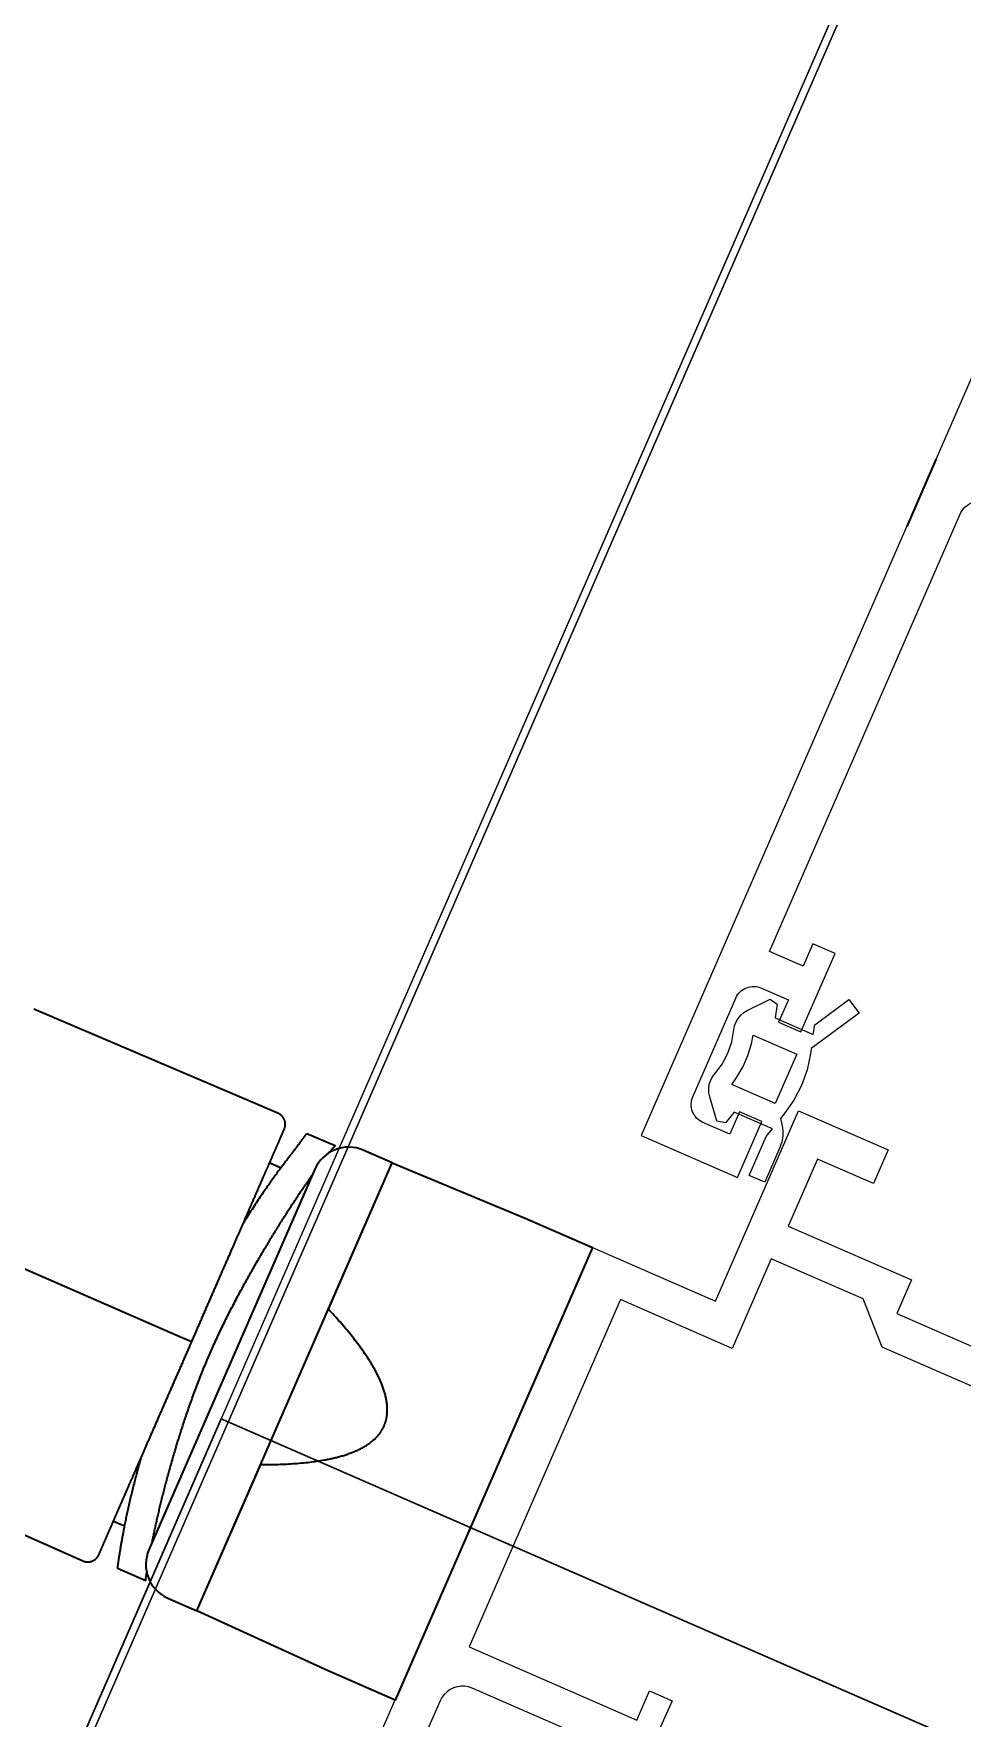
# Model space of a CAD drawing. Header units: millimetres. Extents: x -50172 to 90294, y -80883 to 956680.
# Drawn here: x 2610.7 to 2648.7, y -21533.4 to -21464.5 of the extents above; entities that cross this region are included whole.
import ezdxf

# ---------------------------------------------------------------- set-up
doc = ezdxf.new("R2010")
doc.units = ezdxf.units.MM
doc.header["$MEASUREMENT"] = 0
doc.linetypes.add('Dot & Dashed', pattern=[670.277762, 352.777767, -176.388884, 0, -141.111112])
for name, color, linetype, lineweight in [('0_Pen_No__2', 8, 'Continuous', 15), ('0_Pen_No__7', 7, 'Continuous', 35), ('0_Pen_No__9', 7, 'Continuous', 13), ('New_A-20-M_Roof_Pen_No__93', 8, 'Continuous', 13), ('New_A-25-M_Curtain_Wall_Pen_No__90', 8, 'Continuous', 20), ('New_A-25-M_Wall_Ext_Pen_No__87', 8, 'Continuous', 20), ('New_ArchiCAD Windows_Pen_No__3', 7, 'Continuous', 18)]:
    doc.layers.add(name, color=color, linetype=linetype, lineweight=lineweight)
for name, color, linetype, lineweight, true_color in [('0_Pen_No__40', 7, 'Continuous', 35, 0x2a2a2a), ('New_A-25-M_Curtain_Wall_Pen_No__69', 7, 'Continuous', 20, 0x606060), ('New_ArchiCAD Windows_Pen_No__23', 7, 'Continuous', 30, 0x2a2a2a)]:
    doc.layers.add(name, color=color, linetype=linetype, lineweight=lineweight, true_color=true_color)
for name, color, linetype in [('New_A-20-M_Roof', 7, 'Continuous'), ('New_A-25-M_Curtain_Wall', 7, 'Continuous'), ('New_A-25-M_Wall_Ext', 7, 'Continuous'), ('New_ArchiCAD Windows', 7, 'Continuous')]:
    doc.layers.add(name, color=color, linetype=linetype)

# ---------------------------------------------------------------- blocks, each defined once
blk = doc.blocks.new('Wall_2_1', base_point=(10092.596, -4631.295))
at = {"layer": 'New_A-25-M_Wall_Ext_Pen_No__87', "linetype": 'Continuous', "flags": 128}
blk.add_lwpolyline([(10000.932, -4591.325), (2142.474, -22613.267)], dxfattribs=at)
blk = doc.blocks.new('Wall_4_1', base_point=(9982.587, -4632.604))
at = {"layer": 'New_A-25-M_Wall_Ext_Pen_No__87', "linetype": 'Continuous', "flags": 128}
blk.add_lwpolyline([(2142.182, -22613.139), (4865.774, -16367.078)], dxfattribs=at)
blk = doc.blocks.new('Triple Window 19_2')
at = {"layer": 'New_ArchiCAD Windows_Pen_No__23', "linetype": 'Continuous'}
for p, q in [((662.5, -190), (662.5, 0)), ((662.5, 0), (725, 0))]:
    blk.add_line(p, q, dxfattribs=at)
at = {"layer": 'New_ArchiCAD Windows_Pen_No__3', "linetype": 'Continuous'}
blk.add_line((-182, 0), (662.5, 0), dxfattribs=at)
blk = doc.blocks.new('Wall_239_1', base_point=(10165.916, -4712.544))
at = {"layer": 'New_ArchiCAD Windows', "color": 251, "linetype": 'Continuous', "lineweight": 20, "true_color": 0x606060, "xscale": -1, "zscale": 1000, "rotation": 66.44041158399281}
blk.add_blockref('Triple Window 19_2', (2883.149, -20913.866), dxfattribs=at)
blk = doc.blocks.new('Morph_2_1')
at = {"layer": 'New_A-20-M_Roof_Pen_No__93', "linetype": 'Continuous', "flags": 128}
blk.add_lwpolyline([(2064.531, -22792.012), (10012.822, -4564.059)], dxfattribs=at)
blk = doc.blocks.new('Beam_8_1', base_point=(10000.932, -4591.325))
at = {"layer": 'New_A-25-M_Curtain_Wall_Pen_No__69', "linetype": 'Dot & Dashed'}
blk.add_line((10000.932, -4591.325), (2142.472, -22613.266), dxfattribs=at)
at = {"layer": 'New_A-25-M_Curtain_Wall_Pen_No__90', "linetype": 'Continuous'}
blk.add_line((10000.932, -4591.325), (2142.472, -22613.266), dxfattribs=at)

msp = doc.modelspace()

# ---------------------------------------------------------------- linework, layer by layer
at = {"layer": '0_Pen_No__2', "linetype": 'Continuous', "flags": 128}
msp.add_lwpolyline([(2699.497, -21362.888), (2635.545, -21509.551), (2639.486, -21511.27), (2640.486, -21508.979), (2639.569, -21508.579), (2639.169, -21509.496), (2638.069, -21509.016, -0.414214), (2637.656, -21507.963), (2639.414, -21503.93, -0.414214), (2640.468, -21503.516), (2641.568, -21503.996), (2641.168, -21504.912), (2642.084, -21505.312), (2643.483, -21502.104), (2642.567, -21501.704), (2642.167, -21502.621), (2640.792, -21502.021), (2648.586, -21484.147, -0.414214), (2649.903, -21483.63)], format="xyb", dxfattribs=at)
for points in [[(2624.353, -21535.218), (2633.546, -21514.135), (2638.588, -21516.333), (2641.985, -21508.542), (2645.652, -21510.14), (2645.052, -21511.515), (2642.761, -21510.516)], [(2642.761, -21510.516), (2641.562, -21513.266), (2646.603, -21515.464), (2646.004, -21516.839)], [(2653.033, -21534.993), (2655.696, -21528.887), (2655.745, -21528.746), (2655.773, -21528.6), (2655.779, -21528.451), (2655.791, -21528.146), (2655.848, -21527.846), (2655.948, -21527.558), (2658.287, -21522.195), (2654.712, -21520.637), (2652.737, -21521.412), (2645.404, -21518.214), (2644.629, -21516.24), (2640.87, -21514.601), (2639.272, -21518.268), (2634.688, -21516.269), (2628.493, -21530.477), (2635.368, -21533.475), (2635.887, -21532.283), (2636.804, -21532.683), (2636.284, -21533.875)], [(2646.004, -21516.839), (2653.337, -21520.037)], [(2640.726, -21537.448), (2628.627, -21532.172), (2628.478, -21532.121), (2628.324, -21532.093), (2628.167, -21532.09), (2628.012, -21532.112), (2627.862, -21532.158), (2627.72, -21532.226), (2627.592, -21532.316), (2627.479, -21532.425), (2627.384, -21532.55), (2627.31, -21532.689), (2626.511, -21534.522)]]:
    msp.add_lwpolyline(points, dxfattribs=at)
at = {"layer": '0_Pen_No__40', "linetype": 'Continuous'}
msp.add_line((2647.61, -21481.882), (2646.411, -21484.631), dxfattribs=at)
at = {"layer": '0_Pen_No__7', "linetype": 'Continuous', "flags": 128}
for points in [[(2610.2, -21525.853), (2612.676, -21526.96), (2612.693, -21526.967), (2612.711, -21526.974), (2612.729, -21526.98), (2612.747, -21526.986), (2612.766, -21526.99), (2612.785, -21526.994), (2612.803, -21526.998), (2612.822, -21527), (2612.841, -21527.002), (2612.86, -21527.003), (2612.879, -21527.003), (2612.898, -21527.003), (2612.917, -21527.002), (2612.936, -21527), (2612.955, -21526.998), (2612.974, -21526.995), (2612.992, -21526.991), (2613.011, -21526.986), (2613.029, -21526.981), (2613.047, -21526.975), (2613.065, -21526.968), (2613.083, -21526.961), (2613.1, -21526.952), (2613.117, -21526.944), (2613.133, -21526.934), (2613.15, -21526.924), (2613.165, -21526.914), (2613.181, -21526.903), (2613.196, -21526.891), (2613.21, -21526.879), (2613.224, -21526.866), (2613.238, -21526.852), (2613.251, -21526.839), (2613.263, -21526.824), (2613.275, -21526.809), (2613.287, -21526.794), (2613.297, -21526.778), (2613.308, -21526.762), (2613.317, -21526.746), (2613.326, -21526.729), (2613.334, -21526.712), (2613.341, -21526.696), (2613.346, -21526.686), (2613.35, -21526.677), (2613.354, -21526.667), (2613.359, -21526.656), (2613.363, -21526.646), (2613.368, -21526.635), (2613.372, -21526.626), (2613.377, -21526.615), (2613.381, -21526.604), (2613.385, -21526.595), (2613.39, -21526.585), (2613.394, -21526.575), (2613.399, -21526.564), (2613.404, -21526.553), (2613.409, -21526.542), (2613.414, -21526.53), (2613.418, -21526.521), (2613.422, -21526.511), (2613.426, -21526.502), (2613.43, -21526.492), (2613.435, -21526.482), (2613.439, -21526.471), (2613.444, -21526.461), (2613.449, -21526.45), (2613.453, -21526.439), (2613.458, -21526.428), (2613.463, -21526.416), (2613.469, -21526.404), (2613.474, -21526.392), (2613.479, -21526.38), (2613.485, -21526.368), (2613.49, -21526.355), (2613.496, -21526.342), (2613.502, -21526.329), (2613.507, -21526.315), (2613.513, -21526.302), (2613.517, -21526.292), (2613.521, -21526.283), (2613.526, -21526.274), (2613.53, -21526.264), (2613.534, -21526.254), (2613.538, -21526.245), (2613.543, -21526.235), (2613.547, -21526.225), (2613.551, -21526.215), (2613.556, -21526.204), (2613.56, -21526.194), (2613.565, -21526.184), (2613.569, -21526.173), (2613.574, -21526.163), (2613.579, -21526.152), (2613.583, -21526.141), (2613.588, -21526.13), (2613.593, -21526.119), (2613.598, -21526.108), (2613.603, -21526.097), (2613.608, -21526.086), (2613.613, -21526.074), (2613.618, -21526.063), (2613.623, -21526.051), (2613.628, -21526.039), (2613.633, -21526.027), (2613.638, -21526.015), (2613.643, -21526.003), (2613.649, -21525.991), (2613.654, -21525.979), (2613.66, -21525.966), (2613.666, -21525.952), (2613.672, -21525.938), (2613.678, -21525.923), (2613.685, -21525.908), (2613.692, -21525.893), (2613.699, -21525.876), (2613.706, -21525.859), (2613.714, -21525.842), (2613.722, -21525.824), (2613.726, -21525.815), (2613.73, -21525.805), (2613.734, -21525.796), (2613.738, -21525.786), (2613.742, -21525.776), (2613.747, -21525.767), (2613.751, -21525.756), (2613.755, -21525.746), (2613.76, -21525.736), (2613.765, -21525.725), (2613.769, -21525.715), (2613.774, -21525.704), (2613.779, -21525.693), (2613.784, -21525.682), (2613.788, -21525.671), (2613.793, -21525.659), (2613.798, -21525.648), (2613.803, -21525.636), (2613.809, -21525.624), (2613.814, -21525.612), (2613.819, -21525.6), (2613.824, -21525.588), (2613.83, -21525.576), (2613.835, -21525.563), (2613.841, -21525.55), (2613.846, -21525.538), (2613.852, -21525.525), (2613.858, -21525.511), (2613.864, -21525.498), (2613.87, -21525.485), (2613.876, -21525.471), (2613.882, -21525.457), (2613.888, -21525.443), (2613.894, -21525.429), (2613.9, -21525.415), (2613.906, -21525.401), (2613.913, -21525.386), (2613.919, -21525.371), (2613.925, -21525.356), (2613.932, -21525.341), (2613.939, -21525.326), (2613.945, -21525.311), (2613.952, -21525.295), (2613.959, -21525.28), (2613.966, -21525.264), (2613.973, -21525.248), (2613.98, -21525.232), (2613.987, -21525.216), (2613.994, -21525.199), (2614.001, -21525.183), (2614.008, -21525.166), (2614.016, -21525.149), (2614.023, -21525.132), (2614.031, -21525.115), (2614.038, -21525.098), (2614.046, -21525.081), (2614.053, -21525.063), (2614.061, -21525.046), (2614.069, -21525.028), (2614.077, -21525.01), (2614.084, -21524.992), (2614.092, -21524.974), (2614.1, -21524.955), (2614.109, -21524.937), (2614.117, -21524.918), (2614.125, -21524.899), (2614.133, -21524.88), (2614.141, -21524.861), (2614.15, -21524.842), (2614.158, -21524.823), (2614.167, -21524.803), (2614.175, -21524.784), (2614.184, -21524.764), (2614.193, -21524.744), (2614.201, -21524.724), (2614.21, -21524.704), (2614.219, -21524.683), (2614.228, -21524.663), (2614.237, -21524.642), (2614.246, -21524.621), (2614.255, -21524.6), (2614.264, -21524.579), (2614.274, -21524.558), (2614.283, -21524.537), (2614.292, -21524.515), (2614.302, -21524.493), (2614.311, -21524.472), (2614.321, -21524.45), (2614.331, -21524.427), (2614.34, -21524.405), (2614.35, -21524.383), (2614.36, -21524.36), (2614.37, -21524.338), (2614.38, -21524.315), (2614.39, -21524.292), (2614.4, -21524.268), (2614.41, -21524.245), (2614.42, -21524.222), (2614.431, -21524.198), (2614.441, -21524.174), (2614.451, -21524.15), (2614.462, -21524.126), (2614.472, -21524.102), (2614.483, -21524.078), (2614.494, -21524.053), (2614.505, -21524.028), (2614.515, -21524.004), (2614.526, -21523.979), (2614.537, -21523.953), (2614.548, -21523.928), (2614.559, -21523.903), (2614.571, -21523.877), (2614.582, -21523.851), (2614.593, -21523.825), (2614.605, -21523.799), (2614.616, -21523.773), (2614.628, -21523.746), (2614.639, -21523.72), (2614.651, -21523.693), (2614.663, -21523.666), (2614.674, -21523.639), (2614.686, -21523.612), (2614.698, -21523.585), (2614.71, -21523.557), (2614.722, -21523.53), (2614.734, -21523.502), (2614.746, -21523.475), (2614.758, -21523.447), (2614.77, -21523.419), (2614.783, -21523.391), (2614.795, -21523.362), (2614.807, -21523.334), (2614.82, -21523.306), (2614.832, -21523.277), (2614.845, -21523.248), (2614.857, -21523.219), (2614.87, -21523.19), (2614.883, -21523.161), (2614.895, -21523.132), (2614.908, -21523.103), (2614.921, -21523.073), (2614.934, -21523.044), (2614.947, -21523.014), (2614.96, -21522.984), (2614.973, -21522.954), (2614.986, -21522.924), (2614.999, -21522.894), (2615.013, -21522.863), (2615.026, -21522.833), (2615.039, -21522.802), (2615.053, -21522.771), (2615.066, -21522.741), (2615.08, -21522.71), (2615.093, -21522.678), (2615.107, -21522.647), (2615.121, -21522.616), (2615.134, -21522.584), (2615.148, -21522.552), (2615.162, -21522.521), (2615.176, -21522.489), (2615.19, -21522.457), (2615.204, -21522.425), (2615.218, -21522.392), (2615.232, -21522.36), (2615.246, -21522.327), (2615.261, -21522.295), (2615.275, -21522.262), (2615.289, -21522.229), (2615.304, -21522.196), (2615.318, -21522.162), (2615.333, -21522.129), (2615.347, -21522.095), (2615.362, -21522.062), (2615.377, -21522.028), (2615.392, -21521.994), (2615.406, -21521.96), (2615.421, -21521.926), (2615.436, -21521.892), (2615.451, -21521.857), (2615.466, -21521.822), (2615.482, -21521.788), (2615.497, -21521.753), (2615.512, -21521.718), (2615.527, -21521.683), (2615.543, -21521.647), (2615.558, -21521.612), (2615.574, -21521.576), (2615.589, -21521.54), (2615.605, -21521.505), (2615.621, -21521.469), (2615.637, -21521.432), (2615.652, -21521.396), (2615.668, -21521.36), (2615.684, -21521.323), (2615.7, -21521.287), (2615.716, -21521.25), (2615.732, -21521.214), (2615.748, -21521.177), (2615.764, -21521.14), (2615.78, -21521.103), (2615.796, -21521.066), (2615.812, -21521.029), (2615.828, -21520.992), (2615.845, -21520.955), (2615.861, -21520.918), (2615.877, -21520.881), (2615.893, -21520.843), (2615.91, -21520.806), (2615.926, -21520.768), (2615.943, -21520.731), (2615.959, -21520.693), (2615.975, -21520.655), (2615.992, -21520.617), (2616.008, -21520.579), (2616.025, -21520.541), (2616.042, -21520.503), (2616.058, -21520.465), (2616.075, -21520.427), (2616.092, -21520.389), (2616.108, -21520.35), (2616.125, -21520.312), (2616.142, -21520.273), (2616.159, -21520.235), (2616.176, -21520.196), (2616.193, -21520.157), (2616.209, -21520.118), (2616.226, -21520.08), (2616.243, -21520.041), (2616.26, -21520.002), (2616.278, -21519.962), (2616.295, -21519.923), (2616.312, -21519.884), (2616.329, -21519.845), (2616.346, -21519.805), (2616.363, -21519.766), (2616.381, -21519.726), (2616.398, -21519.686), (2616.415, -21519.647), (2616.433, -21519.607), (2616.45, -21519.567), (2616.468, -21519.527), (2616.485, -21519.487), (2616.502, -21519.447), (2616.52, -21519.406), (2616.538, -21519.366), (2616.555, -21519.326), (2616.573, -21519.285), (2616.591, -21519.245), (2616.608, -21519.204), (2616.626, -21519.163), (2616.644, -21519.122), (2616.662, -21519.082), (2616.679, -21519.041), (2616.697, -21519), (2616.715, -21518.958), (2616.733, -21518.917), (2616.751, -21518.876), (2616.769, -21518.835), (2616.787, -21518.793), (2616.805, -21518.752), (2616.824, -21518.71), (2616.842, -21518.668), (2616.86, -21518.627), (2616.878, -21518.585), (2616.896, -21518.543), (2616.915, -21518.502), (2616.933, -21518.46), (2616.951, -21518.418), (2616.969, -21518.376), (2616.987, -21518.334), (2617.006, -21518.293), (2617.024, -21518.251), (2617.042, -21518.209), (2617.06, -21518.167), (2617.079, -21518.125), (2617.097, -21518.083), (2617.115, -21518.041), (2617.133, -21518), (2617.152, -21517.958), (2617.17, -21517.916), (2617.188, -21517.874), (2617.206, -21517.832), (2617.225, -21517.79), (2617.243, -21517.748), (2617.261, -21517.707), (2617.279, -21517.665), (2617.298, -21517.623), (2617.316, -21517.581), (2617.334, -21517.539), (2617.352, -21517.498), (2617.371, -21517.456), (2617.389, -21517.414), (2617.407, -21517.372), (2617.425, -21517.331), (2617.443, -21517.289), (2617.461, -21517.247), (2617.479, -21517.206), (2617.498, -21517.165), (2617.516, -21517.123), (2617.534, -21517.082), (2617.552, -21517.041), (2617.569, -21517), (2617.587, -21516.959), (2617.605, -21516.918), (2617.623, -21516.877), (2617.641, -21516.836), (2617.659, -21516.795), (2617.676, -21516.755), (2617.694, -21516.714), (2617.712, -21516.674), (2617.729, -21516.633), (2617.747, -21516.593), (2617.764, -21516.553), (2617.782, -21516.512), (2617.799, -21516.472), (2617.817, -21516.432), (2617.834, -21516.392), (2617.852, -21516.353), (2617.869, -21516.313), (2617.886, -21516.273), (2617.903, -21516.234), (2617.921, -21516.194), (2617.938, -21516.155), (2617.955, -21516.115), (2617.972, -21516.076), (2617.989, -21516.037), (2618.006, -21515.998), (2618.023, -21515.959), (2618.04, -21515.92), (2618.057, -21515.881), (2618.074, -21515.842), (2618.091, -21515.803), (2618.108, -21515.764), (2618.125, -21515.726), (2618.142, -21515.687), (2618.158, -21515.649), (2618.175, -21515.61), (2618.192, -21515.572), (2618.209, -21515.534), (2618.225, -21515.496), (2618.242, -21515.458), (2618.258, -21515.42), (2618.275, -21515.382), (2618.291, -21515.344), (2618.308, -21515.306), (2618.324, -21515.268), (2618.341, -21515.231), (2618.357, -21515.193), (2618.373, -21515.156), (2618.39, -21515.118), (2618.406, -21515.081), (2618.422, -21515.044), (2618.438, -21515.007), (2618.455, -21514.97), (2618.471, -21514.933), (2618.487, -21514.896), (2618.503, -21514.859), (2618.519, -21514.822), (2618.535, -21514.785), (2618.551, -21514.749), (2618.567, -21514.712), (2618.583, -21514.676), (2618.599, -21514.639), (2618.614, -21514.603), (2618.63, -21514.567), (2618.646, -21514.531), (2618.662, -21514.495), (2618.677, -21514.459), (2618.693, -21514.423), (2618.709, -21514.387), (2618.724, -21514.352), (2618.739, -21514.317), (2618.755, -21514.281), (2618.77, -21514.246), (2618.785, -21514.211), (2618.8, -21514.177), (2618.815, -21514.142), (2618.831, -21514.108), (2618.845, -21514.073), (2618.86, -21514.039), (2618.875, -21514.005), (2618.89, -21513.971), (2618.905, -21513.937), (2618.919, -21513.904), (2618.934, -21513.87), (2618.949, -21513.837), (2618.963, -21513.804), (2618.978, -21513.77), (2618.992, -21513.738), (2619.006, -21513.705), (2619.02, -21513.672), (2619.035, -21513.639), (2619.049, -21513.607), (2619.063, -21513.575), (2619.077, -21513.542), (2619.091, -21513.51), (2619.105, -21513.478), (2619.119, -21513.447), (2619.133, -21513.415), (2619.146, -21513.383), (2619.16, -21513.352), (2619.174, -21513.321), (2619.187, -21513.29), (2619.201, -21513.259), (2619.214, -21513.228), (2619.228, -21513.197), (2619.241, -21513.166), (2619.254, -21513.136), (2619.268, -21513.105), (2619.281, -21513.075), (2619.294, -21513.045), (2619.307, -21513.015), (2619.32, -21512.985), (2619.333, -21512.956), (2619.346, -21512.926), (2619.359, -21512.896), (2619.371, -21512.867), (2619.384, -21512.838), (2619.397, -21512.809), (2619.41, -21512.78), (2619.422, -21512.751), (2619.435, -21512.722), (2619.447, -21512.694), (2619.46, -21512.665), (2619.472, -21512.637), (2619.484, -21512.608), (2619.496, -21512.58), (2619.509, -21512.552), (2619.521, -21512.525), (2619.533, -21512.497), (2619.545, -21512.469), (2619.557, -21512.442), (2619.569, -21512.414), (2619.581, -21512.387), (2619.593, -21512.36), (2619.604, -21512.333), (2619.616, -21512.306), (2619.628, -21512.28), (2619.639, -21512.253), (2619.651, -21512.227), (2619.662, -21512.2), (2619.674, -21512.174), (2619.685, -21512.148), (2619.696, -21512.122), (2619.707, -21512.097), (2619.719, -21512.071), (2619.73, -21512.046), (2619.741, -21512.021), (2619.751, -21511.996), (2619.762, -21511.971), (2619.773, -21511.946), (2619.784, -21511.922), (2619.794, -21511.897), (2619.805, -21511.873), (2619.815, -21511.849), (2619.826, -21511.825), (2619.836, -21511.801), (2619.847, -21511.777), (2619.857, -21511.754), (2619.867, -21511.731), (2619.877, -21511.708), (2619.887, -21511.685), (2619.897, -21511.662), (2619.907, -21511.639), (2619.917, -21511.616), (2619.927, -21511.594), (2619.936, -21511.572), (2619.946, -21511.55), (2619.956, -21511.528), (2619.965, -21511.506), (2619.975, -21511.484), (2619.984, -21511.463), (2619.993, -21511.441), (2620.002, -21511.42), (2620.012, -21511.399), (2620.021, -21511.378), (2620.03, -21511.357), (2620.039, -21511.337), (2620.048, -21511.316), (2620.057, -21511.296), (2620.066, -21511.275), (2620.074, -21511.255), (2620.083, -21511.235), (2620.092, -21511.216), (2620.1, -21511.196), (2620.109, -21511.176), (2620.117, -21511.157), (2620.125, -21511.138), (2620.134, -21511.119), (2620.142, -21511.1), (2620.15, -21511.081), (2620.158, -21511.062), (2620.166, -21511.044), (2620.174, -21511.026), (2620.182, -21511.007), (2620.19, -21510.989), (2620.198, -21510.971), (2620.206, -21510.954), (2620.214, -21510.936), (2620.221, -21510.918), (2620.229, -21510.901), (2620.236, -21510.884), (2620.244, -21510.867), (2620.251, -21510.85), (2620.258, -21510.833), (2620.266, -21510.816), (2620.273, -21510.8), (2620.28, -21510.783), (2620.287, -21510.767), (2620.294, -21510.751), (2620.301, -21510.735), (2620.308, -21510.719), (2620.315, -21510.704), (2620.322, -21510.688), (2620.328, -21510.673), (2620.335, -21510.658), (2620.341, -21510.643), (2620.348, -21510.628), (2620.354, -21510.613), (2620.361, -21510.599), (2620.367, -21510.584), (2620.373, -21510.57), (2620.379, -21510.556), (2620.385, -21510.542), (2620.391, -21510.528), (2620.397, -21510.515), (2620.403, -21510.501), (2620.409, -21510.488), (2620.415, -21510.475), (2620.42, -21510.462), (2620.426, -21510.449), (2620.432, -21510.436), (2620.437, -21510.423), (2620.442, -21510.411), (2620.448, -21510.399), (2620.453, -21510.387), (2620.458, -21510.375), (2620.463, -21510.363), (2620.468, -21510.351), (2620.474, -21510.34), (2620.478, -21510.328), (2620.483, -21510.317), (2620.488, -21510.306), (2620.493, -21510.295), (2620.498, -21510.284), (2620.502, -21510.274), (2620.507, -21510.263), (2620.511, -21510.253), (2620.516, -21510.243), (2620.52, -21510.233), (2620.525, -21510.223), (2620.529, -21510.213), (2620.533, -21510.203), (2620.537, -21510.194), (2620.541, -21510.184), (2620.549, -21510.166), (2620.557, -21510.148), (2620.564, -21510.131), (2620.572, -21510.115), (2620.579, -21510.099), (2620.585, -21510.083), (2620.592, -21510.068), (2620.598, -21510.054), (2620.604, -21510.04), (2620.61, -21510.027), (2620.615, -21510.014), (2620.621, -21510.002), (2620.626, -21509.99), (2620.631, -21509.978), (2620.637, -21509.966), (2620.642, -21509.954), (2620.647, -21509.942), (2620.652, -21509.931), (2620.657, -21509.919), (2620.662, -21509.908), (2620.667, -21509.897), (2620.672, -21509.885), (2620.676, -21509.874), (2620.681, -21509.863), (2620.686, -21509.853), (2620.691, -21509.842), (2620.695, -21509.831), (2620.7, -21509.821), (2620.704, -21509.81), (2620.709, -21509.8), (2620.713, -21509.79), (2620.718, -21509.779), (2620.722, -21509.769), (2620.727, -21509.759), (2620.731, -21509.75), (2620.735, -21509.74), (2620.739, -21509.73), (2620.743, -21509.721), (2620.747, -21509.711), (2620.752, -21509.702), (2620.758, -21509.688), (2620.763, -21509.675), (2620.769, -21509.662), (2620.775, -21509.649), (2620.78, -21509.636), (2620.786, -21509.623), (2620.791, -21509.611), (2620.797, -21509.599), (2620.802, -21509.587), (2620.807, -21509.575), (2620.812, -21509.564), (2620.817, -21509.553), (2620.821, -21509.542), (2620.826, -21509.531), (2620.831, -21509.521), (2620.835, -21509.511), (2620.839, -21509.501), (2620.844, -21509.491), (2620.848, -21509.481), (2620.852, -21509.472), (2620.857, -21509.46), (2620.862, -21509.449), (2620.867, -21509.438), (2620.872, -21509.427), (2620.876, -21509.417), (2620.88, -21509.407), (2620.884, -21509.397), (2620.889, -21509.386), (2620.894, -21509.376), (2620.898, -21509.366), (2620.903, -21509.355), (2620.907, -21509.345), (2620.912, -21509.334), (2620.916, -21509.325), (2620.92, -21509.315), (2620.925, -21509.305), (2620.929, -21509.296), (2620.933, -21509.286), (2620.937, -21509.275), (2620.941, -21509.265), (2620.945, -21509.254), (2620.948, -21509.244), (2620.951, -21509.233), (2620.954, -21509.222), (2620.957, -21509.212), (2620.959, -21509.201), (2620.961, -21509.19), (2620.963, -21509.179), (2620.965, -21509.168), (2620.967, -21509.157), (2620.968, -21509.146), (2620.969, -21509.135), (2620.97, -21509.124), (2620.97, -21509.112), (2620.97, -21509.101), (2620.97, -21509.09), (2620.97, -21509.079), (2620.97, -21509.068), (2620.969, -21509.057), (2620.968, -21509.046), (2620.967, -21509.035), (2620.965, -21509.024), (2620.963, -21509.013), (2620.961, -21509.002), (2620.959, -21508.991), (2620.957, -21508.98), (2620.954, -21508.969), (2620.951, -21508.959), (2620.948, -21508.948), (2620.945, -21508.937), (2620.941, -21508.927), (2620.937, -21508.916), (2620.933, -21508.906), (2620.929, -21508.896), (2620.924, -21508.886), (2620.919, -21508.876), (2620.914, -21508.866), (2620.909, -21508.856), (2620.903, -21508.846), (2620.898, -21508.836), (2620.892, -21508.827), (2620.886, -21508.818), (2620.879, -21508.808), (2620.873, -21508.799), (2620.866, -21508.791), (2620.859, -21508.782), (2620.852, -21508.773), (2620.845, -21508.765), (2620.838, -21508.757), (2620.83, -21508.749), (2620.822, -21508.741), (2620.814, -21508.733), (2620.806, -21508.725), (2620.798, -21508.718), (2620.789, -21508.711), (2620.781, -21508.704), (2620.772, -21508.697), (2620.763, -21508.69), (2620.754, -21508.684), (2620.744, -21508.678), (2620.735, -21508.672), (2620.725, -21508.666), (2620.716, -21508.66), (2620.706, -21508.655), (2620.696, -21508.65), (2620.686, -21508.645), (2620.676, -21508.64), (2620.666, -21508.636), (2618.17, -21507.575), (2615.67, -21506.511), (2613.169, -21505.446), (2610.668, -21504.38)], [(2621.839, -21509.478), (2621.832, -21509.488), (2621.825, -21509.497), (2621.817, -21509.508), (2621.806, -21509.521), (2621.794, -21509.536), (2621.787, -21509.544), (2621.78, -21509.553), (2621.773, -21509.562), (2621.766, -21509.572), (2621.758, -21509.582), (2621.75, -21509.592), (2621.741, -21509.604), (2621.732, -21509.615), (2621.723, -21509.627), (2621.714, -21509.64), (2621.704, -21509.653), (2621.694, -21509.666), (2621.683, -21509.68), (2621.672, -21509.694), (2621.661, -21509.709), (2621.65, -21509.724), (2621.638, -21509.74), (2621.626, -21509.756), (2621.614, -21509.772), (2621.602, -21509.789), (2621.589, -21509.807), (2621.576, -21509.824), (2621.562, -21509.842), (2621.549, -21509.861), (2621.535, -21509.88), (2621.52, -21509.899), (2621.506, -21509.919), (2621.491, -21509.939), (2621.476, -21509.959), (2621.46, -21509.98), (2621.444, -21510.001), (2621.428, -21510.023), (2621.412, -21510.044), (2621.396, -21510.067), (2621.379, -21510.089), (2621.362, -21510.112), (2621.344, -21510.135), (2621.327, -21510.159), (2621.309, -21510.183), (2621.29, -21510.207), (2621.272, -21510.232), (2621.253, -21510.257), (2621.234, -21510.282), (2621.215, -21510.308), (2621.195, -21510.334), (2621.175, -21510.36), (2621.155, -21510.387), (2621.135, -21510.414), (2621.114, -21510.442), (2621.093, -21510.47), (2621.071, -21510.498), (2621.049, -21510.528), (2621.027, -21510.558), (2621.003, -21510.589), (2620.98, -21510.62), (2620.956, -21510.652), (2620.931, -21510.685), (2620.906, -21510.718), (2620.88, -21510.753), (2620.854, -21510.788), (2620.827, -21510.824), (2620.8, -21510.86), (2620.772, -21510.898), (2620.744, -21510.936), (2620.715, -21510.975), (2620.685, -21511.015), (2620.655, -21511.056), (2620.625, -21511.097), (2620.594, -21511.14), (2620.562, -21511.183), (2620.53, -21511.228), (2620.498, -21511.273), (2620.465, -21511.319), (2620.431, -21511.366), (2620.397, -21511.413), (2620.362, -21511.462), (2620.327, -21511.512), (2620.291, -21511.563), (2620.255, -21511.615), (2620.218, -21511.667), (2620.181, -21511.721), (2620.143, -21511.776), (2620.105, -21511.831), (2620.066, -21511.888), (2620.026, -21511.946), (2619.986, -21512.005), (2619.946, -21512.065), (2619.904, -21512.126), (2619.863, -21512.188), (2619.821, -21512.25), (2619.779, -21512.314), (2619.737, -21512.377), (2619.695, -21512.442), (2619.652, -21512.507), (2619.609, -21512.573), (2619.566, -21512.64), (2619.523, -21512.707), (2619.48, -21512.774), (2619.436, -21512.843), (2619.392, -21512.912), (2619.348, -21512.981), (2619.304, -21513.052), (2619.26, -21513.122)], [(2622.769, -21510.25), (2622.776, -21510.241), (2622.783, -21510.233), (2622.79, -21510.225), (2622.796, -21510.217), (2622.809, -21510.202), (2622.821, -21510.187), (2622.833, -21510.172), (2622.845, -21510.158), (2622.857, -21510.145), (2622.868, -21510.132), (2622.878, -21510.119), (2622.889, -21510.107), (2622.899, -21510.096), (2622.908, -21510.085), (2622.917, -21510.074), (2622.926, -21510.065), (2622.935, -21510.055), (2622.943, -21510.046), (2622.951, -21510.038), (2622.958, -21510.03), (2622.969, -21510.019), (2622.978, -21510.01), (2622.985, -21510.002), (2622.993, -21509.994), (2623.001, -21509.986), (2623.009, -21509.979), (2621.854, -21509.476)], [(2617.133, -21518), (2616.675, -21517.8), (2601.55, -21511.205)], [(2615.522, -21526.198), (2615.53, -21526.157), (2615.539, -21526.115), (2615.547, -21526.072), (2615.556, -21526.029), (2615.565, -21525.986), (2615.574, -21525.942), (2615.583, -21525.897), (2615.593, -21525.852), (2615.602, -21525.807), (2615.612, -21525.761), (2615.622, -21525.715), (2615.632, -21525.668), (2615.642, -21525.621), (2615.652, -21525.573), (2615.662, -21525.525), (2615.673, -21525.477), (2615.684, -21525.428), (2615.695, -21525.378), (2615.706, -21525.328), (2615.717, -21525.278), (2615.729, -21525.227), (2615.74, -21525.176), (2615.752, -21525.124), (2615.764, -21525.072), (2615.776, -21525.02), (2615.788, -21524.967), (2615.801, -21524.914), (2615.813, -21524.86), (2615.826, -21524.806), (2615.839, -21524.751), (2615.852, -21524.696), (2615.866, -21524.641), (2615.879, -21524.585), (2615.893, -21524.529), (2615.907, -21524.472), (2615.921, -21524.415), (2615.935, -21524.358), (2615.949, -21524.3), (2615.964, -21524.242), (2615.979, -21524.184), (2615.994, -21524.125), (2616.009, -21524.066), (2616.024, -21524.007), (2616.039, -21523.947), (2616.055, -21523.887), (2616.071, -21523.827), (2616.087, -21523.766), (2616.103, -21523.705), (2616.119, -21523.644), (2616.135, -21523.582), (2616.152, -21523.52), (2616.169, -21523.458), (2616.186, -21523.396), (2616.203, -21523.333), (2616.22, -21523.27), (2616.238, -21523.206), (2616.256, -21523.143), (2616.274, -21523.079), (2616.292, -21523.015), (2616.31, -21522.951), (2616.328, -21522.886), (2616.347, -21522.821), (2616.366, -21522.756), (2616.385, -21522.691), (2616.404, -21522.625), (2616.423, -21522.56), (2616.443, -21522.494), (2616.462, -21522.427), (2616.482, -21522.361), (2616.502, -21522.295), (2616.522, -21522.228), (2616.543, -21522.161), (2616.563, -21522.094), (2616.584, -21522.026), (2616.605, -21521.959), (2616.626, -21521.891), (2616.647, -21521.823), (2616.669, -21521.755), (2616.691, -21521.687), (2616.712, -21521.619), (2616.734, -21521.551), (2616.757, -21521.482), (2616.779, -21521.413), (2616.802, -21521.344), (2616.824, -21521.275), (2616.847, -21521.206), (2616.87, -21521.137), (2616.894, -21521.068), (2616.917, -21520.998), (2616.941, -21520.928), (2616.965, -21520.859), (2616.989, -21520.789), (2617.013, -21520.719), (2617.038, -21520.649), (2617.063, -21520.578), (2617.087, -21520.508), (2617.112, -21520.438), (2617.138, -21520.367), (2617.163, -21520.297), (2617.189, -21520.226), (2617.215, -21520.156), (2617.241, -21520.085), (2617.267, -21520.014), (2617.293, -21519.943), (2617.32, -21519.873), (2617.347, -21519.802), (2617.374, -21519.731), (2617.401, -21519.66), (2617.429, -21519.589), (2617.456, -21519.518), (2617.484, -21519.447), (2617.512, -21519.376), (2617.54, -21519.305), (2617.569, -21519.234), (2617.597, -21519.163), (2617.626, -21519.092), (2617.655, -21519.021), (2617.684, -21518.951), (2617.714, -21518.88), (2617.743, -21518.809), (2617.773, -21518.738), (2617.803, -21518.667), (2617.833, -21518.597), (2617.864, -21518.526), (2617.894, -21518.456), (2617.925, -21518.385), (2617.956, -21518.315), (2617.987, -21518.245), (2618.019, -21518.174), (2618.05, -21518.104), (2618.082, -21518.034), (2618.114, -21517.965), (2618.146, -21517.895), (2618.178, -21517.825), (2618.21, -21517.756), (2618.243, -21517.686), (2618.276, -21517.617), (2618.308, -21517.548), (2618.341, -21517.479), (2618.374, -21517.41), (2618.408, -21517.342), (2618.441, -21517.273), (2618.475, -21517.205), (2618.508, -21517.136), (2618.542, -21517.068), (2618.576, -21517), (2618.61, -21516.932), (2618.644, -21516.865), (2618.678, -21516.797), (2618.712, -21516.73), (2618.747, -21516.663), (2618.781, -21516.596), (2618.816, -21516.529), (2618.85, -21516.463), (2618.885, -21516.396), (2618.92, -21516.33), (2618.954, -21516.264), (2618.989, -21516.198), (2619.024, -21516.132), (2619.059, -21516.067), (2619.094, -21516.001), (2619.129, -21515.936), (2619.164, -21515.872), (2619.199, -21515.807), (2619.235, -21515.742), (2619.27, -21515.678), (2619.305, -21515.614), (2619.34, -21515.55), (2619.376, -21515.487), (2619.411, -21515.423), (2619.446, -21515.36), (2619.481, -21515.297), (2619.517, -21515.235), (2619.552, -21515.172), (2619.587, -21515.11), (2619.622, -21515.048), (2619.658, -21514.987), (2619.693, -21514.925), (2619.728, -21514.864), (2619.763, -21514.803), (2619.798, -21514.743), (2619.833, -21514.682), (2619.868, -21514.622), (2619.903, -21514.562), (2619.938, -21514.503), (2619.973, -21514.444), (2620.008, -21514.385), (2620.042, -21514.326), (2620.077, -21514.268), (2620.112, -21514.209), (2620.146, -21514.152), (2620.181, -21514.094), (2620.215, -21514.037), (2620.249, -21513.98), (2620.284, -21513.923), (2620.318, -21513.867), (2620.352, -21513.811), (2620.385, -21513.756), (2620.419, -21513.7), (2620.453, -21513.646), (2620.486, -21513.591), (2620.519, -21513.537), (2620.552, -21513.483), (2620.585, -21513.43), (2620.618, -21513.377), (2620.651, -21513.324), (2620.683, -21513.272), (2620.716, -21513.22), (2620.748, -21513.168), (2620.78, -21513.117), (2620.812, -21513.066), (2620.844, -21513.016), (2620.875, -21512.966), (2620.907, -21512.916), (2620.938, -21512.867), (2620.969, -21512.818), (2621, -21512.769), (2621.031, -21512.721), (2621.062, -21512.673), (2621.092, -21512.625), (2621.122, -21512.578), (2621.153, -21512.531), (2621.183, -21512.485), (2621.213, -21512.439), (2621.242, -21512.393), (2621.272, -21512.348), (2621.301, -21512.303), (2621.33, -21512.259), (2621.359, -21512.215), (2621.388, -21512.171), (2621.417, -21512.128), (2621.445, -21512.085), (2621.474, -21512.042), (2621.502, -21512), (2621.53, -21511.958), (2621.558, -21511.917), (2621.585, -21511.876), (2621.613, -21511.835), (2621.64, -21511.795), (2621.667, -21511.755), (2621.694, -21511.716), (2621.721, -21511.677), (2621.748, -21511.638), (2621.774, -21511.6), (2621.8, -21511.562), (2621.826, -21511.524), (2621.852, -21511.487), (2621.877, -21511.451), (2621.903, -21511.414), (2621.928, -21511.379), (2621.953, -21511.343), (2621.978, -21511.308), (2622.002, -21511.274), (2622.026, -21511.24), (2622.05, -21511.206), (2622.074, -21511.173)], [(2620.331, -21510.666), (2620.795, -21510.869)], [(2621.936, -21511.366), (2621.981, -21511.386)], [(2615.05, -21522.78), (2615.032, -21522.842), (2615.015, -21522.905), (2614.997, -21522.967), (2614.98, -21523.03), (2614.963, -21523.093), (2614.945, -21523.156), (2614.928, -21523.22), (2614.911, -21523.283), (2614.894, -21523.346), (2614.877, -21523.41), (2614.861, -21523.473), (2614.844, -21523.537), (2614.827, -21523.601), (2614.811, -21523.664), (2614.794, -21523.728), (2614.778, -21523.792), (2614.762, -21523.855), (2614.746, -21523.919), (2614.73, -21523.983), (2614.714, -21524.046), (2614.698, -21524.11), (2614.683, -21524.173), (2614.667, -21524.236), (2614.652, -21524.299), (2614.637, -21524.362), (2614.622, -21524.425), (2614.608, -21524.488), (2614.593, -21524.55), (2614.579, -21524.612), (2614.565, -21524.674), (2614.551, -21524.736), (2614.537, -21524.798), (2614.523, -21524.859), (2614.51, -21524.92), (2614.497, -21524.98), (2614.484, -21525.039), (2614.472, -21525.098), (2614.459, -21525.156), (2614.447, -21525.213), (2614.435, -21525.27), (2614.424, -21525.326), (2614.413, -21525.381), (2614.402, -21525.435), (2614.391, -21525.489), (2614.38, -21525.542), (2614.37, -21525.595), (2614.36, -21525.646), (2614.35, -21525.697), (2614.34, -21525.748), (2614.331, -21525.797), (2614.322, -21525.846), (2614.313, -21525.894), (2614.304, -21525.941), (2614.296, -21525.987), (2614.287, -21526.033), (2614.279, -21526.078), (2614.271, -21526.122), (2614.264, -21526.166), (2614.256, -21526.208), (2614.249, -21526.25), (2614.242, -21526.291), (2614.235, -21526.331), (2614.228, -21526.371), (2614.222, -21526.41), (2614.215, -21526.447), (2614.209, -21526.484), (2614.203, -21526.521), (2614.197, -21526.556), (2614.192, -21526.591), (2614.186, -21526.624), (2614.181, -21526.657), (2614.176, -21526.69), (2614.171, -21526.721), (2614.166, -21526.751), (2614.161, -21526.781), (2614.157, -21526.809), (2614.153, -21526.837), (2614.148, -21526.864), (2614.144, -21526.89), (2614.141, -21526.916), (2614.137, -21526.94), (2614.133, -21526.963), (2614.13, -21526.986), (2614.127, -21527.008), (2614.124, -21527.029), (2614.121, -21527.049), (2614.118, -21527.068), (2614.115, -21527.086), (2614.113, -21527.103), (2614.11, -21527.12), (2614.108, -21527.135), (2614.106, -21527.15), (2614.104, -21527.163), (2614.103, -21527.176), (2614.101, -21527.188), (2614.1, -21527.199), (2614.097, -21527.218), (2614.095, -21527.232), (2614.092, -21527.243), (2614.091, -21527.255)], [(2613.936, -21525.333), (2614.383, -21525.528)], [(2615.554, -21526.038), (2615.586, -21526.052)], [(2614.1, -21527.259), (2615.254, -21527.762), (2615.256, -21527.749), (2615.257, -21527.738), (2615.258, -21527.728), (2615.259, -21527.718), (2615.26, -21527.705), (2615.262, -21527.694), (2615.263, -21527.683), (2615.265, -21527.67), (2615.267, -21527.655), (2615.269, -21527.638), (2615.271, -21527.62), (2615.273, -21527.61), (2615.274, -21527.599), (2615.276, -21527.588), (2615.277, -21527.577), (2615.279, -21527.565), (2615.281, -21527.552), (2615.283, -21527.539), (2615.285, -21527.526), (2615.287, -21527.511), (2615.29, -21527.496), (2615.292, -21527.481), (2615.295, -21527.465), (2615.297, -21527.448)]]:
    msp.add_lwpolyline(points, dxfattribs=at)
msp.add_lwpolyline([(2619.963, -21523.019), (2620.052, -21523.019), (2620.141, -21523.019), (2620.23, -21523.018), (2620.319, -21523.017), (2620.407, -21523.016), (2620.496, -21523.014), (2620.584, -21523.012), (2620.672, -21523.01), (2620.76, -21523.007), (2620.848, -21523.004), (2620.936, -21523), (2621.023, -21522.996), (2621.11, -21522.991), (2621.198, -21522.986), (2621.285, -21522.981), (2621.372, -21522.975), (2621.458, -21522.968), (2621.545, -21522.961), (2621.631, -21522.953), (2621.717, -21522.945), (2621.803, -21522.936), (2621.889, -21522.927), (2621.975, -21522.917), (2622.06, -21522.907), (2622.146, -21522.896), (2622.189, -21522.89), (2622.232, -21522.884), (2622.319, -21522.871), (2622.406, -21522.857), (2622.493, -21522.843), (2622.581, -21522.827), (2622.625, -21522.819), (2622.669, -21522.811), (2622.713, -21522.803), (2622.757, -21522.794), (2622.801, -21522.785), (2622.845, -21522.775), (2622.889, -21522.766), (2622.933, -21522.756), (2622.976, -21522.746), (2623.02, -21522.735), (2623.064, -21522.725), (2623.107, -21522.714), (2623.151, -21522.702), (2623.194, -21522.691), (2623.237, -21522.679), (2623.28, -21522.667), (2623.323, -21522.654), (2623.366, -21522.641), (2623.409, -21522.628), (2623.451, -21522.614), (2623.493, -21522.601), (2623.535, -21522.586), (2623.577, -21522.572), (2623.618, -21522.557), (2623.66, -21522.542), (2623.701, -21522.526), (2623.741, -21522.51), (2623.782, -21522.494), (2623.822, -21522.477), (2623.862, -21522.46), (2623.901, -21522.442), (2623.94, -21522.425), (2623.979, -21522.406), (2624.018, -21522.388), (2624.056, -21522.369), (2624.093, -21522.349), (2624.131, -21522.329), (2624.168, -21522.309), (2624.204, -21522.288), (2624.24, -21522.266), (2624.276, -21522.245), (2624.311, -21522.222), (2624.345, -21522.2), (2624.379, -21522.176), (2624.413, -21522.153), (2624.446, -21522.128), (2624.479, -21522.104), (2624.511, -21522.078), (2624.543, -21522.053), (2624.574, -21522.026), (2624.604, -21521.999), (2624.634, -21521.972), (2624.663, -21521.944), (2624.692, -21521.915), (2624.72, -21521.886), (2624.747, -21521.855), (2624.761, -21521.84), (2624.774, -21521.825), (2624.787, -21521.809), (2624.8, -21521.793), (2624.813, -21521.777), (2624.825, -21521.761), (2624.838, -21521.745), (2624.85, -21521.728), (2624.862, -21521.712), (2624.873, -21521.695), (2624.885, -21521.678), (2624.896, -21521.661), (2624.908, -21521.643), (2624.919, -21521.625), (2624.929, -21521.608), (2624.94, -21521.589), (2624.95, -21521.571), (2624.96, -21521.553), (2624.97, -21521.534), (2624.98, -21521.515), (2624.989, -21521.496), (2624.999, -21521.476), (2625.008, -21521.457), (2625.017, -21521.437), (2625.025, -21521.417), (2625.033, -21521.397), (2625.041, -21521.377), (2625.049, -21521.357), (2625.056, -21521.337), (2625.063, -21521.317), (2625.07, -21521.297), (2625.076, -21521.277), (2625.082, -21521.257), (2625.088, -21521.237), (2625.093, -21521.217), (2625.099, -21521.197), (2625.103, -21521.177), (2625.108, -21521.157), (2625.112, -21521.137), (2625.117, -21521.116), (2625.12, -21521.096), (2625.124, -21521.076), (2625.127, -21521.056), (2625.13, -21521.036), (2625.133, -21521.016), (2625.136, -21520.995), (2625.138, -21520.975), (2625.14, -21520.955), (2625.143, -21520.914), (2625.146, -21520.874), (2625.147, -21520.833), (2625.148, -21520.793), (2625.148, -21520.752), (2625.147, -21520.712), (2625.145, -21520.671), (2625.142, -21520.63), (2625.139, -21520.589), (2625.135, -21520.549), (2625.13, -21520.508), (2625.125, -21520.467), (2625.119, -21520.426), (2625.112, -21520.385), (2625.104, -21520.344), (2625.096, -21520.304), (2625.087, -21520.263), (2625.078, -21520.222), (2625.067, -21520.181), (2625.057, -21520.14), (2625.045, -21520.099), (2625.033, -21520.058), (2625.021, -21520.017), (2625.008, -21519.976), (2624.994, -21519.936), (2624.98, -21519.895), (2624.966, -21519.854), (2624.951, -21519.813), (2624.935, -21519.772), (2624.919, -21519.732), (2624.903, -21519.691), (2624.886, -21519.65), (2624.868, -21519.61), (2624.851, -21519.569), (2624.832, -21519.529), (2624.814, -21519.489), (2624.795, -21519.448), (2624.776, -21519.408), (2624.756, -21519.368), (2624.736, -21519.328), (2624.716, -21519.288), (2624.695, -21519.248), (2624.674, -21519.209), (2624.653, -21519.169), (2624.631, -21519.13), (2624.609, -21519.091), (2624.587, -21519.051), (2624.565, -21519.012), (2624.542, -21518.974), (2624.519, -21518.935), (2624.496, -21518.896), (2624.473, -21518.858), (2624.45, -21518.82), (2624.426, -21518.782), (2624.402, -21518.744), (2624.378, -21518.706), (2624.33, -21518.631), (2624.281, -21518.558), (2624.231, -21518.484), (2624.182, -21518.412), (2624.157, -21518.376), (2624.132, -21518.341), (2624.082, -21518.271), (2624.031, -21518.201), (2623.98, -21518.131), (2623.929, -21518.062), (2623.877, -21517.993), (2623.824, -21517.924), (2623.771, -21517.856), (2623.717, -21517.788), (2623.663, -21517.72), (2623.608, -21517.652), (2623.553, -21517.584), (2623.498, -21517.517), (2623.441, -21517.45), (2623.385, -21517.383), (2623.328, -21517.316), (2623.271, -21517.25), (2623.213, -21517.183), (2623.155, -21517.117), (2623.096, -21517.051), (2623.037, -21516.985), (2622.978, -21516.919), (2622.918, -21516.854), (2622.858, -21516.788), (2622.798, -21516.723), (2622.737, -21516.658), (2625.347, -21510.672), (2624.155, -21510.152, 0.414214), (2622.181, -21510.928), (2615.386, -21526.511, 0.414214), (2616.161, -21528.485), (2617.353, -21529.005), (2625.347, -21510.672), (2630.796, -21512.936), (2633.546, -21514.135), (2625.47, -21532.656), (2622.72, -21531.457), (2617.353, -21529.005)], format="xyb", close=True, dxfattribs=at)
at = {"layer": '0_Pen_No__9', "linetype": 'Continuous', "flags": 128}
for points in [[(2641.402, -21508.657), (2641.245, -21508.849), (2641.304, -21509.09), (2641.342, -21509.33), (2641.341, -21509.574), (2641.3, -21509.813), (2641.222, -21510.043), (2640.602, -21511.466), (2639.959, -21511.186), (2640.652, -21509.597), (2640.911, -21509.273), (2639.346, -21508.591), (2638.99, -21509.037), (2638.641, -21508.969), (2638.346, -21507.967), (2638.312, -21507.803), (2638.306, -21507.635), (2638.328, -21507.469), (2638.378, -21507.309), (2638.453, -21507.159), (2638.553, -21507.024), (2638.851, -21506.626), (2639.085, -21506.186), (2639.248, -21505.716), (2639.337, -21505.226), (2639.368, -21505.061), (2639.427, -21504.904), (2639.51, -21504.758), (2639.617, -21504.629), (2639.744, -21504.519), (2639.887, -21504.432), (2640.823, -21503.967), (2641.11, -21504.176), (2641.024, -21504.741), (2642.589, -21505.423), (2642.651, -21505.014), (2644.046, -21503.984), (2644.462, -21504.547), (2642.501, -21505.994), (2642.472, -21506.202), (2642.332, -21506.865), (2642.104, -21507.502), (2641.792, -21508.103)], [(2639.254, -21507.46), (2639.457, -21507.161), (2639.712, -21506.731), (2639.911, -21506.274), (2640.052, -21505.796), (2640.133, -21505.443), (2641.908, -21506.217), (2641.029, -21508.234)]]:
    msp.add_lwpolyline(points, close=True, dxfattribs=at)

# ---------------------------------------------------------------- block references
at = {"layer": 'New_A-20-M_Roof', "linetype": 'Continuous', "lineweight": 0}
msp.add_blockref('Morph_2_1', (0, 0), dxfattribs=at)
at = {"layer": 'New_A-25-M_Curtain_Wall', "color": 8, "lineweight": 20}
msp.add_blockref('Beam_8_1', (10000.932, -4591.325), dxfattribs=at)
at = {"layer": 'New_A-25-M_Wall_Ext', "color": 250, "lineweight": 50, "true_color": 0x2a2a2a}
for name, p in [('Wall_4_1', (9982.587, -4632.604)), ('Wall_239_1', (10165.916, -4712.544)), ('Wall_2_1', (10092.596, -4631.295))]:
    msp.add_blockref(name, p, dxfattribs=at)

doc.saveas('drawing.dxf')
